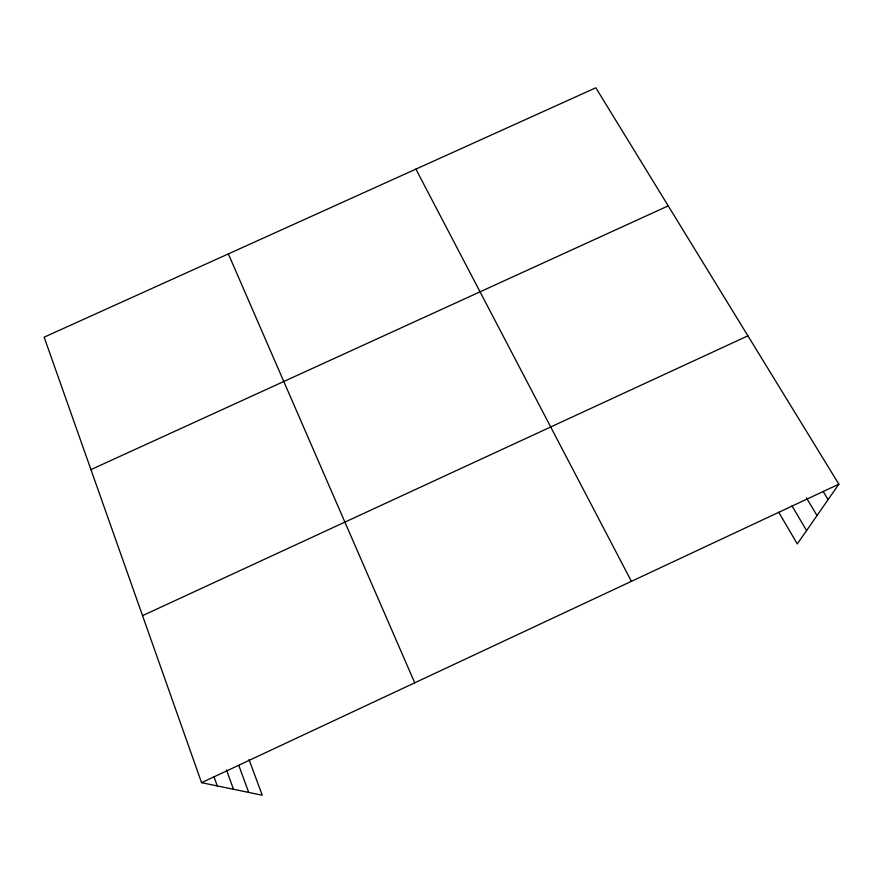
<?xml version="1.0" encoding="UTF-8"?>
<svg xmlns="http://www.w3.org/2000/svg" width="883" height="883" viewBox="0 0 883 883"><rect width="100%" height="100%" fill="white"/><g stroke="black" fill="none" stroke-linecap="round" stroke-linejoin="round"><path stroke-width="1.32" d="M249.028 759.59L262.251 795.219L201.556 782.669L44.15 337.174L595.826 87.781L838.85 484.171L797.294 543.917L778.729 512.261M201.556 782.669L838.85 484.171M142.538 615.65L747.901 335.827M90.938 469.613L668.221 205.86M823.155 491.445L828.111 499.612M806.433 497.869L817.029 515.551M791.996 505.915L806.587 530.551M415.904 169.117L631.4 581.345M228.344 253.907L414.734 682.824M238.84 765.539L248.708 792.415M226.445 769.888L233.476 789.27M214.05 776.908L217.273 785.925"/></g></svg>
